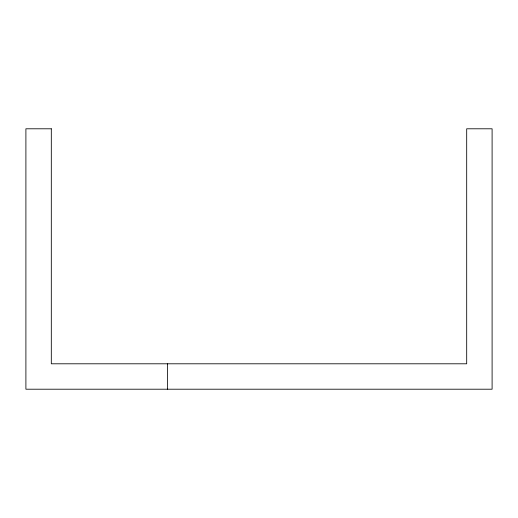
<?xml version="1.0" encoding="UTF-8"?>
<svg xmlns="http://www.w3.org/2000/svg" width="518" height="518" viewBox="0 0 518 518"><rect width="100%" height="100%" fill="white"/><g stroke="black" fill="none" stroke-linecap="round" stroke-linejoin="round"><path stroke-width="0.78" d="M167.541 363.798L167.541 389.206M51.308 128.794L25.9 128.794L25.9 389.206L492.1 389.206L492.1 128.794L466.692 128.794L466.692 363.798L51.308 363.798L51.308 128.794"/></g></svg>
